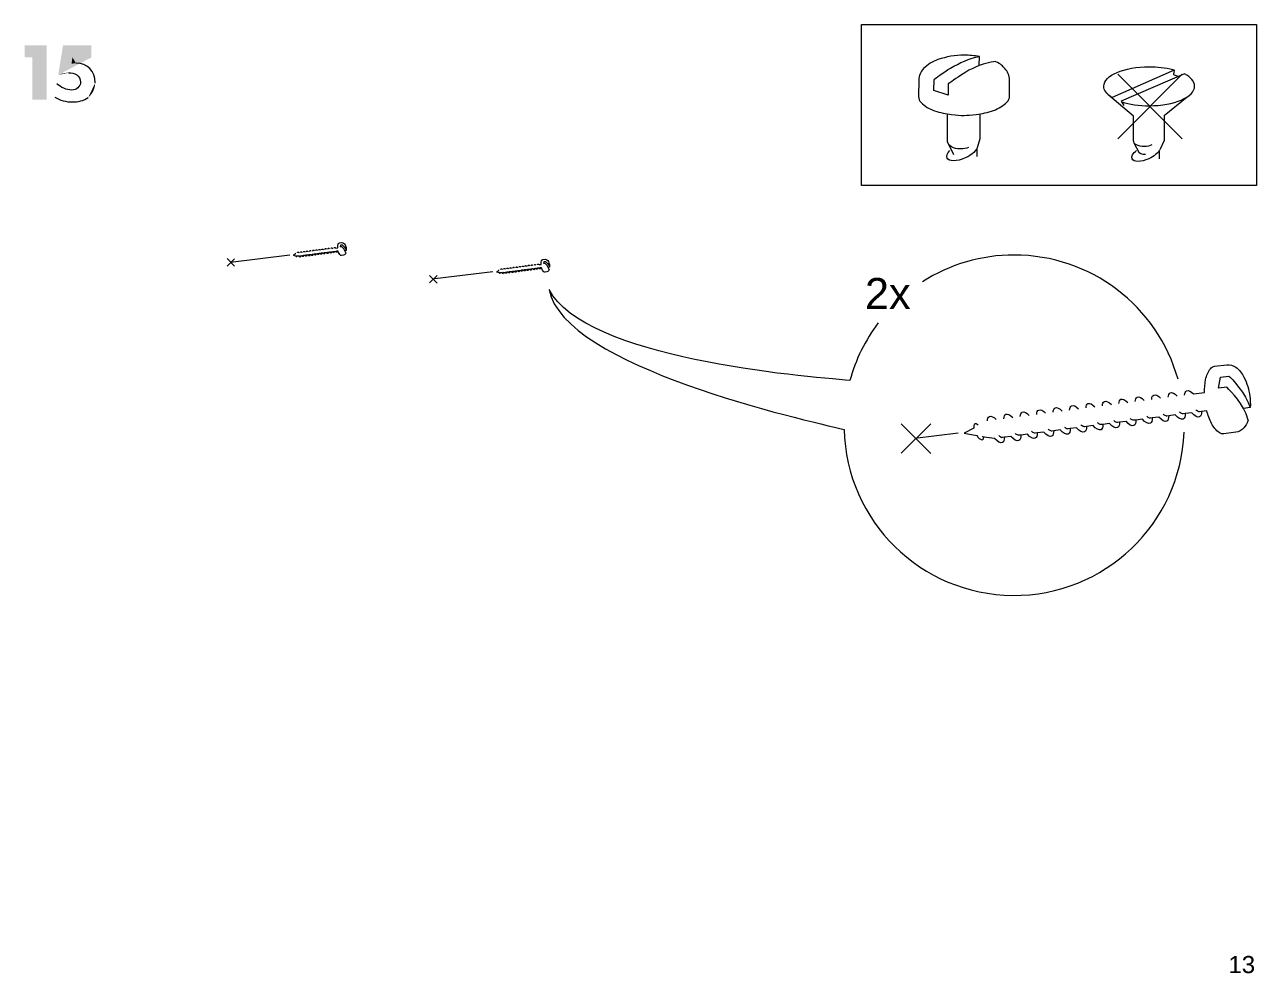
# Model space of a CAD drawing. Header units: metres. Extents: x -8.4 to 7.9, y -3.9 to 2.
# Drawn here: x 3.221 to 3.985, y -1.494 to -0.906 of the extents above; entities that cross this region are included whole.
import ezdxf

# ---------------------------------------------------------------- set-up
doc = ezdxf.new("R2010")
doc.units = ezdxf.units.M
doc.header["$MEASUREMENT"] = 0
for name, color, linetype, lineweight in [('PDF11_Geometry_Num_Penna__7', 7, 'Continuous', 18), ('PDF11_Solid Fills_Num_Penna__7', 7, 'Continuous', 18), ('PDF11_Text_Num_Penna__7', 7, 'Continuous', 18)]:
    doc.layers.add(name, color=color, linetype=linetype, lineweight=lineweight)
doc.styles.add('GENERATED_STYLE_2', font='')
doc.styles.get('GENERATED_STYLE_2').set_extended_font_data('Arial')

msp = doc.modelspace()

# ---------------------------------------------------------------- hatches: boundary and pattern name
at = {"layer": 'PDF11_Geometry_Num_Penna__7', "linetype": 'Continuous', "lineweight": 18}
for points in [[(3.22628, -0.92597), (3.22628, -0.95223), (3.23503, -0.95223), (3.23503, -0.91855), (3.22145, -0.91855), (3.22145, -0.92597)], [(3.26278, -0.92597), (3.26278, -0.91855), (3.24526, -0.91855), (3.24231, -0.93682)], [(3.24875, -0.93544, 0.10992), (3.24231, -0.93682)], [(3.2609, -0.95076, 0.225917), (3.26523, -0.94165)]]:
    msp.add_hatch(color=7, dxfattribs=at).paths.add_polyline_path(points)
at = {"layer": 'PDF11_Solid Fills_Num_Penna__7', "linetype": 'Continuous', "lineweight": 18}
msp.add_hatch(color=7, dxfattribs=at).paths.add_polyline_path([(3.25331, -0.92959), (3.25053, -0.92981), (3.25112, -0.92597)])

# ---------------------------------------------------------------- linework, layer by layer
at = {"layer": 'PDF11_Geometry_Num_Penna__7', "color": 7, "linetype": 'Continuous', "lineweight": 18, "flags": 128}
msp.add_lwpolyline([(3.98538, -1.00535), (3.74053, -1.00535), (3.74053, -0.90562), (3.98538, -0.90562)], close=True, dxfattribs=at)
for points in [[(3.81356, -0.93101), (3.81359, -0.92543, 0.044333), (3.80421, -0.92456, 0.08058), (3.78792, -0.9273, 0.117354), (3.77899, -0.93289, 0.199504), (3.77609, -0.94002), (3.77586, -0.95024, 0.196622), (3.7774, -0.95388, 0.116485), (3.78582, -0.95902, 0.04758), (3.79636, -0.9614)], [(3.9189, -0.93173, -0.063893), (3.93365, -0.93352), (3.93442, -0.93379), (3.93438, -0.93381)], [(3.82242, -0.95881, 0.116819), (3.83077, -0.95358, 0.200916), (3.83227, -0.94991), (3.83225, -0.93994, 0.199823), (3.82935, -0.93281)], [(3.41439, -1.04415), (3.41565, -1.044, -0.04698), (3.41579, -1.0425, -0.118192), (3.41634, -1.04124, -0.205557), (3.41682, -1.04097), (3.41823, -1.04081, -0.197644), (3.41927, -1.04108, -0.117211), (3.4202, -1.04222, -0.080994), (3.42088, -1.04442, -0.045797), (3.42092, -1.04573), (3.42015, -1.04583)], [(3.42019, -1.04804, -0.198725), (3.41926, -1.04857), (3.41788, -1.04875, -0.201537), (3.41735, -1.04861, -0.117983), (3.41647, -1.04755, -0.048772), (3.41592, -1.04609), (3.41532, -1.04617)], [(3.38908, -1.04808), (3.38796, -1.04866), (3.38943, -1.04894, 0.032298), (3.38956, -1.04912)], [(3.39147, -1.04928), (3.39054, -1.04916), (3.39012, -1.04909, -0.108843), (3.39004, -1.04906)], [(3.39904, -1.0483), (3.39829, -1.04839), (3.39806, -1.04842, -0.100664), (3.39797, -1.04841, -0.117405), (3.39764, -1.04821)], [(3.40093, -1.04805), (3.40017, -1.04815), (3.39995, -1.04818, -0.102364), (3.39986, -1.04817, -0.118638), (3.39953, -1.04796)], [(3.40283, -1.04781), (3.40207, -1.0479), (3.40185, -1.04793, -0.100248), (3.40176, -1.04792, -0.11902), (3.40143, -1.04772)], [(3.40661, -1.04731), (3.40586, -1.04741), (3.40564, -1.04743, -0.125), (3.40555, -1.04743, -0.114962), (3.40521, -1.04722)], [(3.54049, -1.05448), (3.54175, -1.05433, -0.046934), (3.54188, -1.05283, -0.117531), (3.54244, -1.05157, -0.198538), (3.54292, -1.0513), (3.54433, -1.05114, -0.19865), (3.54537, -1.05142, -0.11682), (3.54629, -1.05249, -0.128942), (3.54702, -1.05606), (3.54625, -1.05616)], [(3.93681, -1.12554, 0.336106), (3.83517, -1.0485, 0.143987), (3.77832, -1.06512)], [(3.51518, -1.05841), (3.51406, -1.05899), (3.51553, -1.05928, 0.02665), (3.51566, -1.05945)], [(3.51757, -1.05961), (3.51663, -1.05949), (3.51622, -1.05942, -0.108843), (3.51614, -1.05939)], [(3.51946, -1.05937), (3.5187, -1.05946), (3.51848, -1.05949, -0.101934), (3.51839, -1.05948, -0.110815), (3.51805, -1.05928)], [(3.53082, -1.05789), (3.53006, -1.05798), (3.52984, -1.05801, -0.08942), (3.52975, -1.05801, -0.113774), (3.52941, -1.0578)], [(3.54629, -1.05837, -0.19782), (3.54535, -1.0589), (3.54398, -1.05908, -0.201537), (3.54345, -1.05894, -0.117466), (3.54257, -1.05788, -0.049026), (3.54202, -1.05642), (3.54142, -1.0565)], [(3.94641, -1.13466), (3.95317, -1.13383, -0.046352), (3.95392, -1.12575, -0.116464), (3.95692, -1.11899, -0.198403), (3.95949, -1.1175), (3.9671, -1.11668, -0.199639), (3.97269, -1.11814, -0.117605), (3.97771, -1.12424, -0.080881), (3.98133, -1.13609, -0.044481), (3.98159, -1.14315), (3.97744, -1.14367)], [(3.94531, -1.14636), (3.94123, -1.14687), (3.94002, -1.14703, -0.108833), (3.93955, -1.14698, -0.118202), (3.93775, -1.14589)], [(3.97763, -1.15558, -0.200592), (3.9726, -1.15843), (3.9652, -1.15941, -0.200298), (3.96232, -1.15866, -0.117108), (3.95762, -1.15295, -0.049087), (3.95466, -1.14511), (3.9514, -1.14555), (3.95019, -1.1457, -0.114711), (3.94973, -1.14565, -0.117952), (3.94792, -1.14456)], [(3.89432, -1.153), (3.89024, -1.15351), (3.88903, -1.15366, -0.116445), (3.88857, -1.15362, -0.115846), (3.88677, -1.15253)], [(3.90453, -1.15167), (3.90046, -1.15218), (3.89925, -1.15233, -0.113357), (3.89878, -1.15229, -0.117473), (3.89698, -1.1512)], [(3.9147, -1.15035), (3.91063, -1.15086), (3.90942, -1.15101, -0.111479), (3.90895, -1.15097, -0.11604), (3.90715, -1.14988)], [(3.92492, -1.14902), (3.92084, -1.14953), (3.91964, -1.14968, -0.120236), (3.91917, -1.14963, -0.118406), (3.91737, -1.14854)], [(3.93509, -1.14769), (3.93101, -1.14821), (3.92981, -1.14835, -0.112054), (3.92934, -1.14831, -0.117402), (3.92754, -1.14722)], [(3.81008, -1.15486, 0.039985), (3.81013, -1.1558), (3.8041, -1.15891), (3.812, -1.16046, 0.032287), (3.81272, -1.16142)], [(3.82297, -1.16227), (3.81796, -1.16162), (3.81573, -1.16123, -0.11425), (3.81529, -1.16106)], [(3.84338, -1.15964), (3.8393, -1.16015), (3.83809, -1.1603, -0.116046), (3.83763, -1.16025, -0.116943), (3.83583, -1.15916)], [(3.85355, -1.15831), (3.84947, -1.15882), (3.84826, -1.15898, -0.116436), (3.8478, -1.15893, -0.117805), (3.846, -1.15784)], [(3.86376, -1.15699), (3.85969, -1.15749), (3.85848, -1.15764, -0.114735), (3.85801, -1.1576, -0.117849), (3.85621, -1.15651)], [(3.88415, -1.15433), (3.88007, -1.15484), (3.87887, -1.15499, -0.114428), (3.8784, -1.15494, -0.116232), (3.8766, -1.15385)]]:
    msp.add_lwpolyline(points, format="xyb", dxfattribs=at)
for points in [[(3.79433, -0.94237), (3.79429, -0.94936), (3.78544, -0.94657), (3.78547, -0.93959)], [(3.93437, -0.93381), (3.8959, -0.95076)], [(3.89937, -0.97636), (3.93934, -0.9364)], [(3.93934, -0.97636), (3.89937, -0.9364)], [(3.94073, -0.93613), (3.90162, -0.95311), (3.90314, -0.95582)], [(3.93442, -0.93391), (3.93394, -0.93648), (3.93655, -0.93765)], [(3.90916, -0.9778), (3.90916, -0.96241), (3.89332, -0.9489)], [(3.92823, -0.96191), (3.94248, -0.95044)], [(3.79779, -0.98634), (3.79387, -0.97836), (3.79387, -0.96157)], [(3.81234, -0.98172), (3.81402, -0.97627), (3.81402, -0.96129)], [(3.92564, -0.98304), (3.92848, -0.97726), (3.92848, -0.96191)], [(3.812, -0.98236), (3.812, -0.9873)], [(3.90937, -0.979), (3.91265, -0.98511)], [(3.92519, -0.98369), (3.92519, -0.98879)], [(3.41229, -1.04657), (3.41153, -1.04667)], [(3.41343, -1.04642), (3.4132, -1.04645)], [(3.41419, -1.04633), (3.41343, -1.04642)], [(3.41532, -1.04617), (3.4151, -1.0462)], [(3.41824, -1.04338), (3.41727, -1.04349), (3.4175, -1.04222), (3.41846, -1.0421)], [(3.34697, -1.05534), (3.35161, -1.05078)], [(3.34699, -1.05076), (3.35159, -1.05536)], [(3.38598, -1.04853), (3.34915, -1.05314)], [(3.3926, -1.04913), (3.39238, -1.04916)], [(3.39336, -1.04904), (3.3926, -1.04913)], [(3.3945, -1.04889), (3.39428, -1.04891)], [(3.39526, -1.04879), (3.3945, -1.04889)], [(3.39639, -1.04864), (3.39616, -1.04867)], [(3.39715, -1.04855), (3.39639, -1.04864)], [(3.40396, -1.04765), (3.40374, -1.04768)], [(3.40472, -1.04756), (3.40396, -1.04765)], [(3.40775, -1.04716), (3.40752, -1.04719)], [(3.4085, -1.04707), (3.40775, -1.04716)], [(3.40964, -1.04691), (3.40942, -1.04694)], [(3.4104, -1.04682), (3.40964, -1.04691)], [(3.41153, -1.04667), (3.41131, -1.0467)], [(3.54434, -1.0537), (3.54337, -1.05382), (3.5436, -1.05255), (3.54456, -1.05243)], [(3.47263, -1.06584), (3.47727, -1.06129)], [(3.47265, -1.06127), (3.47725, -1.06587)], [(3.51178, -1.05887), (3.47591, -1.06337)], [(3.5206, -1.05922), (3.52037, -1.05925)], [(3.52135, -1.05912), (3.5206, -1.05922)], [(3.52249, -1.05897), (3.52226, -1.059)], [(3.52324, -1.05888), (3.52249, -1.05897)], [(3.52438, -1.05872), (3.52416, -1.05875)], [(3.52514, -1.05863), (3.52438, -1.05872)], [(3.52627, -1.05848), (3.52605, -1.05851)], [(3.52703, -1.05838), (3.52627, -1.05848)], [(3.52817, -1.05823), (3.52795, -1.05826)], [(3.52893, -1.05814), (3.52817, -1.05823)], [(3.53195, -1.05774), (3.53173, -1.05776)], [(3.53271, -1.05764), (3.53195, -1.05774)], [(3.53384, -1.05749), (3.53362, -1.05752)], [(3.5346, -1.0574), (3.53384, -1.05749)], [(3.53574, -1.05724), (3.53552, -1.05727)], [(3.5365, -1.05715), (3.53574, -1.05724)], [(3.53763, -1.057), (3.53741, -1.05703)], [(3.53839, -1.0569), (3.53763, -1.057)], [(3.53953, -1.05675), (3.5393, -1.05678)], [(3.54028, -1.05666), (3.53953, -1.05675)], [(3.54142, -1.05651), (3.54119, -1.05653)], [(3.96713, -1.13048), (3.96192, -1.13112), (3.96314, -1.12426), (3.96834, -1.12361)], [(3.76507, -1.17145), (3.78356, -1.15328)], [(3.76515, -1.1532), (3.78348, -1.17153)], [(3.80047, -1.15901), (3.7735, -1.16239)], [(3.83316, -1.16097), (3.82909, -1.16148)], [(3.86986, -1.15617), (3.86865, -1.15632)], [(3.87393, -1.15566), (3.86986, -1.15617)], [(3.82909, -1.16148), (3.82788, -1.16163)]]:
    msp.add_lwpolyline(points, dxfattribs=at)
at = {"layer": 'PDF11_Geometry_Num_Penna__7', "color": 7, "linetype": 'Continuous', "lineweight": 18}
for centre, radius, start, end in [((3.41148, -1.04588), 0.000847, 225.41051, 252.06202), ((3.41339, -1.04562), 0.000866, 226.00453, 252.06795), ((3.41526, -1.0454), 0.000836, 225.24259, 252.22995), ((3.39258, -1.04831), 0.000896, 226.01639, 251.31007), ((3.39446, -1.04808), 0.000865, 225.83105, 252.09242), ((3.39635, -1.04784), 0.000861, 225.41883, 251.68067), ((3.40391, -1.04686), 0.000852, 225.56647, 252.13227), ((3.4077, -1.04636), 0.000868, 225.95926, 251.8878), ((3.40959, -1.04612), 0.000852, 225.56647, 252.13227), ((3.52055, -1.05843), 0.00085, 225.39519, 252.15676), ((3.52244, -1.05817), 0.000861, 225.41883, 251.68067), ((3.52433, -1.05794), 0.000845, 225.45706, 252.24168), ((3.52622, -1.05769), 0.000852, 225.56647, 252.13227), ((3.52812, -1.05744), 0.000847, 225.41051, 252.06202), ((3.53192, -1.05692), 0.000881, 226.0095, 251.68924), ((3.5338, -1.05669), 0.000868, 225.95926, 251.8878), ((3.53569, -1.05645), 0.000849, 225.72739, 252.34509), ((3.53759, -1.0562), 0.000864, 225.68715, 251.78539), ((3.53949, -1.05594), 0.000873, 225.68148, 251.64498), ((3.54136, -1.05573), 0.000836, 225.24259, 252.22995), ((3.83486, -1.15393), 0.10522, 143.02633, 164.75561), ((3.83518, -1.15406), 0.10552, 181.39809, 357.61431), ((3.82882, -1.15723), 0.00457, 225.46741, 252.07689), ((3.86957, -1.15196), 0.00453, 225.39259, 252.263)]:
    msp.add_arc(centre, radius, start, end, dxfattribs=at)
for points in [[(3.26523, -0.94165), (3.26523, -0.93468), (3.26019, -0.92905), (3.25331, -0.92959)], [(3.78547, -0.93959), (3.7874, -0.93778), (3.80165, -0.92731), (3.81359, -0.92543)], [(3.82371, -0.92838), (3.80868, -0.93064), (3.79934, -0.93911), (3.79433, -0.94237)], [(3.82935, -0.93281), (3.82796, -0.9314), (3.82707, -0.93009), (3.82371, -0.92861)], [(3.89074, -0.94383), (3.89074, -0.93714), (3.90335, -0.93173), (3.9189, -0.93173)], [(3.24875, -0.93544), (3.25223, -0.93544), (3.25612, -0.93714), (3.25612, -0.9412)], [(3.94706, -0.94383), (3.94706, -0.94093), (3.9447, -0.93827), (3.94075, -0.93619)], [(3.25076, -0.94616), (3.24727, -0.94616), (3.24397, -0.9446), (3.24138, -0.94227)], [(3.25612, -0.9412), (3.25612, -0.94415), (3.25353, -0.94616), (3.25076, -0.94616)], [(3.89532, -0.95044), (3.89243, -0.94854), (3.89074, -0.94627), (3.89074, -0.94383)], [(3.9189, -0.95592), (3.93445, -0.95592), (3.94706, -0.9505), (3.94706, -0.94383)], [(3.24008, -0.95054), (3.24334, -0.95264), (3.24723, -0.95358), (3.25107, -0.95358)], [(3.25107, -0.95358), (3.25442, -0.95358), (3.25822, -0.95291), (3.2609, -0.95076)], [(3.90203, -0.95351), (3.90673, -0.95502), (3.91257, -0.95592), (3.9189, -0.95592)], [(3.79636, -0.9614), (3.80256, -0.96219), (3.80563, -0.96192), (3.81155, -0.96137)], [(3.81155, -0.96137), (3.81529, -0.96103), (3.81885, -0.96002), (3.82242, -0.95881)], [(3.91581, -0.98125), (3.91214, -0.98125), (3.90915, -0.97963), (3.90915, -0.97762)], [(3.79354, -0.98833), (3.79299, -0.98708), (3.79373, -0.98541), (3.79537, -0.98377)], [(3.80187, -0.98274), (3.79755, -0.98274), (3.79404, -0.9808), (3.79404, -0.9784)], [(3.8068, -0.98178), (3.80545, -0.98238), (3.80374, -0.98274), (3.80187, -0.98274)], [(3.81245, -0.98116), (3.81222, -0.98341), (3.80913, -0.98637), (3.80476, -0.98832)], [(3.90829, -0.98883), (3.90766, -0.98741), (3.90884, -0.98541), (3.91112, -0.9836)], [(3.91666, -0.98623), (3.91442, -0.98635), (3.91263, -0.98566), (3.91218, -0.98432)], [(3.92052, -0.98019), (3.91932, -0.98085), (3.91765, -0.98125), (3.91581, -0.98125)], [(3.92539, -0.9834), (3.92446, -0.98526), (3.92196, -0.98735), (3.91866, -0.98881)], [(3.80476, -0.98832), (3.79958, -0.99062), (3.79456, -0.99063), (3.79354, -0.98833)], [(3.91866, -0.98881), (3.91387, -0.99094), (3.90923, -0.99095), (3.90829, -0.98883)], [(3.39254, -1.047), (3.39255, -1.04675), (3.39263, -1.04657), (3.39277, -1.0465)], [(3.39277, -1.0465), (3.39297, -1.04639), (3.39328, -1.04656), (3.39357, -1.04686)], [(3.39444, -1.04675), (3.39444, -1.0465), (3.39452, -1.04632), (3.39466, -1.04625)], [(3.39466, -1.04625), (3.39486, -1.04615), (3.39516, -1.04631), (3.39546, -1.04662)], [(3.39633, -1.04651), (3.39634, -1.04626), (3.39641, -1.04608), (3.39656, -1.046)], [(3.39656, -1.046), (3.39676, -1.0459), (3.39706, -1.04606), (3.39736, -1.04637)], [(3.39822, -1.04626), (3.39823, -1.04601), (3.3983, -1.04583), (3.39845, -1.04576)], [(3.39845, -1.04576), (3.39865, -1.04565), (3.39895, -1.04582), (3.39925, -1.04612)], [(3.40012, -1.04601), (3.40012, -1.04577), (3.4002, -1.04558), (3.40034, -1.04551)], [(3.40034, -1.04551), (3.40055, -1.04541), (3.40085, -1.04557), (3.40114, -1.04588)], [(3.40201, -1.04576), (3.40202, -1.04552), (3.40209, -1.04534), (3.40223, -1.04526)], [(3.40223, -1.04526), (3.40243, -1.04516), (3.40274, -1.04532), (3.40303, -1.04563)], [(3.4039, -1.04552), (3.40391, -1.04527), (3.40398, -1.04509), (3.40413, -1.04502)], [(3.40413, -1.04502), (3.40433, -1.04491), (3.40463, -1.04508), (3.40493, -1.04538)], [(3.40579, -1.04527), (3.4058, -1.04502), (3.40587, -1.04484), (3.40602, -1.04477)], [(3.40602, -1.04477), (3.40622, -1.04467), (3.40652, -1.04483), (3.40682, -1.04514)], [(3.40769, -1.04503), (3.40769, -1.04478), (3.40777, -1.04459), (3.40791, -1.04452)], [(3.40791, -1.04452), (3.40812, -1.04442), (3.40842, -1.04458), (3.40872, -1.04489)], [(3.40958, -1.04478), (3.40959, -1.04453), (3.40966, -1.04435), (3.4098, -1.04428)], [(3.4098, -1.04428), (3.41001, -1.04418), (3.41031, -1.04434), (3.4106, -1.04465)], [(3.41147, -1.04453), (3.41148, -1.04429), (3.41156, -1.0441), (3.4117, -1.04403)], [(3.4117, -1.04403), (3.4119, -1.04393), (3.41221, -1.04409), (3.4125, -1.0444)], [(3.41321, -1.04704), (3.41298, -1.04716), (3.41262, -1.04697), (3.41229, -1.04657)], [(3.4132, -1.04645), (3.41323, -1.04645), (3.41309, -1.04644), (3.41312, -1.04644)], [(3.41343, -1.04642), (3.41345, -1.04673), (3.41337, -1.04696), (3.41321, -1.04704)], [(3.41336, -1.04429), (3.41337, -1.04404), (3.41345, -1.04386), (3.41359, -1.04379)], [(3.41359, -1.04379), (3.41379, -1.04368), (3.41409, -1.04384), (3.41439, -1.04415)], [(3.4151, -1.0468), (3.41487, -1.04691), (3.41452, -1.04671), (3.41419, -1.04632)], [(3.4151, -1.0462), (3.41513, -1.0462), (3.41497, -1.04619), (3.41501, -1.04619)], [(3.41532, -1.04617), (3.41533, -1.04648), (3.41526, -1.04671), (3.4151, -1.0468)], [(3.4207, -1.04718), (3.42011, -1.04514), (3.41878, -1.04401), (3.41824, -1.04338)], [(3.41846, -1.0421), (3.41875, -1.04233), (3.42045, -1.04411), (3.42092, -1.04573)], [(3.38907, -1.0479), (3.38913, -1.0479), (3.38902, -1.04808), (3.38908, -1.04808)], [(3.38921, -1.04761), (3.3893, -1.04761), (3.38908, -1.04776), (3.38907, -1.0479)], [(3.3896, -1.04774), (3.38945, -1.04761), (3.38909, -1.04761), (3.38921, -1.04761)], [(3.38956, -1.04912), (3.38976, -1.04935), (3.38997, -1.04948), (3.39011, -1.04941)], [(3.39011, -1.04941), (3.39019, -1.04941), (3.39023, -1.04927), (3.39024, -1.04915)], [(3.39065, -1.04724), (3.39066, -1.047), (3.39073, -1.04681), (3.39087, -1.04674)], [(3.39087, -1.04674), (3.39108, -1.04664), (3.39138, -1.0468), (3.39167, -1.04711)], [(3.39238, -1.04975), (3.39215, -1.04987), (3.3918, -1.04967), (3.39147, -1.04928)], [(3.39238, -1.04916), (3.39241, -1.04916), (3.39226, -1.04915), (3.39229, -1.04915)], [(3.3926, -1.04913), (3.39262, -1.04944), (3.39255, -1.04967), (3.39238, -1.04975)], [(3.39428, -1.04951), (3.39405, -1.04962), (3.39369, -1.04943), (3.39336, -1.04904)], [(3.39428, -1.04891), (3.39431, -1.04891), (3.39416, -1.04891), (3.39419, -1.04891)], [(3.3945, -1.04889), (3.39452, -1.04919), (3.39444, -1.04942), (3.39428, -1.04951)], [(3.39617, -1.04926), (3.39594, -1.04938), (3.39559, -1.04918), (3.39525, -1.04878)], [(3.39616, -1.04867), (3.39619, -1.04867), (3.39605, -1.04866), (3.39608, -1.04866)], [(3.39639, -1.04864), (3.3964, -1.04895), (3.39633, -1.04918), (3.39617, -1.04926)], [(3.39807, -1.04901), (3.39783, -1.04913), (3.39748, -1.04894), (3.39715, -1.04855)], [(3.39829, -1.04839), (3.3983, -1.0487), (3.39823, -1.04893), (3.39807, -1.04901)], [(3.39995, -1.04877), (3.39972, -1.04888), (3.39937, -1.04868), (3.39904, -1.04829)], [(3.40018, -1.04815), (3.40019, -1.04846), (3.40012, -1.04869), (3.39995, -1.04877)], [(3.40185, -1.04852), (3.40162, -1.04864), (3.40126, -1.04845), (3.40093, -1.04805)], [(3.40207, -1.0479), (3.40209, -1.04821), (3.40201, -1.04844), (3.40185, -1.04852)], [(3.40374, -1.04827), (3.40351, -1.04839), (3.40316, -1.04819), (3.40283, -1.0478)], [(3.40374, -1.04768), (3.40377, -1.04768), (3.40362, -1.04767), (3.40365, -1.04767)], [(3.40396, -1.04765), (3.40398, -1.04796), (3.4039, -1.04819), (3.40374, -1.04827)], [(3.40564, -1.04803), (3.40541, -1.04814), (3.40505, -1.04795), (3.40472, -1.04756)], [(3.40586, -1.04741), (3.40587, -1.04772), (3.4058, -1.04795), (3.40564, -1.04803)], [(3.40752, -1.04778), (3.4073, -1.0479), (3.40695, -1.0477), (3.40661, -1.0473)], [(3.40752, -1.04719), (3.40755, -1.04719), (3.40741, -1.04718), (3.40743, -1.04718)], [(3.40775, -1.04716), (3.40776, -1.04747), (3.40769, -1.0477), (3.40752, -1.04778)], [(3.40942, -1.04753), (3.40919, -1.04765), (3.40884, -1.04746), (3.4085, -1.04707)], [(3.40942, -1.04694), (3.40945, -1.04694), (3.4093, -1.04693), (3.40933, -1.04693)], [(3.40964, -1.04691), (3.40966, -1.04722), (3.40959, -1.04745), (3.40942, -1.04753)], [(3.41131, -1.04729), (3.41108, -1.0474), (3.41073, -1.0472), (3.4104, -1.04681)], [(3.41131, -1.0467), (3.41134, -1.0467), (3.41119, -1.04669), (3.41122, -1.04669)], [(3.41153, -1.04667), (3.41155, -1.04698), (3.41148, -1.04721), (3.41131, -1.04729)], [(3.42067, -1.04718), (3.42053, -1.04768), (3.42036, -1.04782), (3.42019, -1.04804)], [(3.53946, -1.05461), (3.53947, -1.05437), (3.53954, -1.05419), (3.53969, -1.05412)], [(3.53969, -1.05412), (3.53989, -1.05401), (3.54019, -1.05417), (3.54049, -1.05448)], [(3.5468, -1.05751), (3.54621, -1.05548), (3.54488, -1.05434), (3.54434, -1.0537)], [(3.54456, -1.05243), (3.54485, -1.05266), (3.54655, -1.05444), (3.54702, -1.05606)], [(3.51517, -1.05824), (3.51523, -1.05824), (3.51512, -1.05841), (3.51518, -1.05841)], [(3.51531, -1.05794), (3.5154, -1.05794), (3.51518, -1.05809), (3.51517, -1.05824)], [(3.5157, -1.05807), (3.51555, -1.05794), (3.51519, -1.05794), (3.51531, -1.05794)], [(3.51566, -1.05945), (3.51586, -1.05968), (3.51607, -1.05981), (3.51621, -1.05974)], [(3.51621, -1.05974), (3.51629, -1.05974), (3.51633, -1.0596), (3.51634, -1.05947)], [(3.51675, -1.05757), (3.51676, -1.05733), (3.51683, -1.05714), (3.51697, -1.05707)], [(3.51697, -1.05707), (3.51717, -1.05697), (3.51747, -1.05713), (3.51777, -1.05744)], [(3.51848, -1.06008), (3.51825, -1.0602), (3.5179, -1.06), (3.51757, -1.05961)], [(3.5187, -1.05946), (3.51872, -1.05977), (3.51864, -1.06), (3.51848, -1.06008)], [(3.51864, -1.05733), (3.51865, -1.05708), (3.51873, -1.0569), (3.51887, -1.05683)], [(3.51887, -1.05683), (3.51907, -1.05672), (3.51937, -1.05689), (3.51967, -1.05719)], [(3.52038, -1.05984), (3.52015, -1.05995), (3.51979, -1.05976), (3.51946, -1.05937)], [(3.52037, -1.05925), (3.52041, -1.05925), (3.52026, -1.05924), (3.52029, -1.05924)], [(3.5206, -1.05922), (3.52061, -1.05953), (3.52054, -1.05975), (3.52038, -1.05984)], [(3.52054, -1.05708), (3.52054, -1.05683), (3.52062, -1.05665), (3.52076, -1.05658)], [(3.52076, -1.05658), (3.52096, -1.05648), (3.52126, -1.05664), (3.52156, -1.05695)], [(3.52226, -1.05959), (3.52203, -1.05971), (3.52169, -1.05951), (3.52135, -1.05911)], [(3.52226, -1.059), (3.52229, -1.059), (3.52214, -1.05899), (3.52217, -1.05899)], [(3.52249, -1.05897), (3.5225, -1.05928), (3.52243, -1.05951), (3.52226, -1.05959)], [(3.52243, -1.05684), (3.52243, -1.05659), (3.52251, -1.0564), (3.52265, -1.05633)], [(3.52265, -1.05633), (3.52286, -1.05623), (3.52316, -1.05639), (3.52346, -1.0567)], [(3.52416, -1.05935), (3.52393, -1.05946), (3.52357, -1.05927), (3.52324, -1.05888)], [(3.52416, -1.05875), (3.52419, -1.05875), (3.52404, -1.05874), (3.52407, -1.05874)], [(3.52438, -1.05872), (3.5244, -1.05903), (3.52433, -1.05926), (3.52416, -1.05935)], [(3.52432, -1.05659), (3.52433, -1.05634), (3.5244, -1.05616), (3.52454, -1.05609)], [(3.52454, -1.05609), (3.52475, -1.05598), (3.52505, -1.05615), (3.52534, -1.05645)], [(3.52605, -1.0591), (3.52582, -1.05921), (3.52547, -1.05901), (3.52514, -1.05862)], [(3.52605, -1.05851), (3.52608, -1.05851), (3.52593, -1.0585), (3.52596, -1.0585)], [(3.52627, -1.05848), (3.52629, -1.05879), (3.52622, -1.05902), (3.52605, -1.0591)], [(3.52621, -1.05635), (3.52622, -1.0561), (3.5263, -1.05591), (3.52644, -1.05584)], [(3.52644, -1.05584), (3.52664, -1.05574), (3.52694, -1.0559), (3.52724, -1.05621)], [(3.52795, -1.05885), (3.52772, -1.05897), (3.52736, -1.05878), (3.52703, -1.05838)], [(3.52795, -1.05826), (3.52798, -1.05826), (3.52783, -1.05825), (3.52786, -1.05825)], [(3.52817, -1.05823), (3.52819, -1.05854), (3.52811, -1.05877), (3.52795, -1.05885)], [(3.52811, -1.05609), (3.52811, -1.05585), (3.52819, -1.05567), (3.52833, -1.05559)], [(3.52833, -1.05559), (3.52853, -1.05549), (3.52883, -1.05565), (3.52913, -1.05596)], [(3.52984, -1.0586), (3.52961, -1.05872), (3.52926, -1.05852), (3.52893, -1.05813)], [(3.53006, -1.05798), (3.53008, -1.05829), (3.53, -1.05852), (3.52984, -1.0586)], [(3.53, -1.05585), (3.53, -1.0556), (3.53008, -1.05542), (3.53023, -1.05535)], [(3.53023, -1.05535), (3.53043, -1.05525), (3.53073, -1.05541), (3.53103, -1.05571)], [(3.53173, -1.05836), (3.5315, -1.05847), (3.53115, -1.05828), (3.53082, -1.05789)], [(3.53173, -1.05776), (3.53176, -1.05776), (3.53161, -1.05776), (3.53164, -1.05776)], [(3.53195, -1.05774), (3.53197, -1.05805), (3.5319, -1.05827), (3.53173, -1.05836)], [(3.53189, -1.0556), (3.5319, -1.05535), (3.53197, -1.05517), (3.53211, -1.0551)], [(3.53211, -1.0551), (3.53232, -1.055), (3.53262, -1.05516), (3.53292, -1.05547)], [(3.53362, -1.05811), (3.53339, -1.05823), (3.53304, -1.05803), (3.53271, -1.05764)], [(3.53362, -1.05752), (3.53365, -1.05752), (3.5335, -1.05751), (3.53353, -1.05751)], [(3.53384, -1.05749), (3.53386, -1.0578), (3.53379, -1.05803), (3.53362, -1.05811)], [(3.53378, -1.05536), (3.53379, -1.05511), (3.53387, -1.05493), (3.53401, -1.05485)], [(3.53401, -1.05485), (3.53421, -1.05475), (3.53452, -1.05491), (3.53481, -1.05522)], [(3.53552, -1.05786), (3.53529, -1.05798), (3.53493, -1.05779), (3.5346, -1.0574)], [(3.53552, -1.05727), (3.53555, -1.05727), (3.5354, -1.05726), (3.53543, -1.05726)], [(3.53574, -1.05724), (3.53576, -1.05755), (3.53568, -1.05778), (3.53552, -1.05786)], [(3.53568, -1.05511), (3.53569, -1.05486), (3.53576, -1.05468), (3.5359, -1.05461)], [(3.5359, -1.05461), (3.53611, -1.05451), (3.5364, -1.05467), (3.5367, -1.05498)], [(3.53741, -1.05762), (3.53718, -1.05773), (3.53683, -1.05753), (3.5365, -1.05714)], [(3.53741, -1.05703), (3.53744, -1.05703), (3.53729, -1.05702), (3.53732, -1.05702)], [(3.53763, -1.057), (3.53765, -1.05731), (3.53757, -1.05754), (3.53741, -1.05762)], [(3.53757, -1.05486), (3.53758, -1.05462), (3.53765, -1.05443), (3.5378, -1.05436)], [(3.5378, -1.05436), (3.538, -1.05426), (3.5383, -1.05442), (3.5386, -1.05473)], [(3.53931, -1.05737), (3.53907, -1.05749), (3.53872, -1.0573), (3.53839, -1.0569)], [(3.5393, -1.05678), (3.53933, -1.05678), (3.53919, -1.05677), (3.53922, -1.05677)], [(3.53953, -1.05675), (3.53954, -1.05706), (3.53947, -1.05729), (3.53931, -1.05737)], [(3.54119, -1.05713), (3.54096, -1.05724), (3.54061, -1.05704), (3.54028, -1.05665)], [(3.54119, -1.05653), (3.54122, -1.05653), (3.54107, -1.05652), (3.5411, -1.05652)], [(3.54142, -1.0565), (3.54143, -1.05681), (3.54136, -1.05704), (3.54119, -1.05713)], [(3.54676, -1.05751), (3.54662, -1.05801), (3.54646, -1.05815), (3.54629, -1.05837)], [(3.73335, -1.12627), (3.70378, -1.12392), (3.5685, -1.11268), (3.54669, -1.06988)], [(3.54669, -1.06988), (3.55543, -1.11799), (3.70593, -1.151), (3.72969, -1.15663)], [(3.98038, -1.15096), (3.97724, -1.14), (3.97004, -1.13388), (3.96713, -1.13048)], [(3.96834, -1.12361), (3.96987, -1.12487), (3.97904, -1.13445), (3.98159, -1.14315)], [(3.90011, -1.14068), (3.90015, -1.13935), (3.90055, -1.13838), (3.90132, -1.13799)], [(3.90132, -1.13799), (3.90241, -1.13744), (3.90404, -1.1383), (3.90563, -1.13997)], [(3.91031, -1.13938), (3.91035, -1.13804), (3.91076, -1.13705), (3.91153, -1.13666)], [(3.91153, -1.13666), (3.91263, -1.13611), (3.91425, -1.13697), (3.91585, -1.13864)], [(3.9205, -1.13802), (3.92054, -1.13669), (3.92094, -1.13572), (3.9217, -1.13534)], [(3.9217, -1.13534), (3.9228, -1.13478), (3.92442, -1.13565), (3.92602, -1.13731)], [(3.93069, -1.13672), (3.93073, -1.13538), (3.93115, -1.13439), (3.93192, -1.13401)], [(3.93192, -1.13401), (3.93302, -1.13346), (3.93464, -1.13432), (3.93624, -1.13598)], [(3.94088, -1.13537), (3.94092, -1.13404), (3.94132, -1.13307), (3.94209, -1.13268)], [(3.94209, -1.13268), (3.94318, -1.13213), (3.94481, -1.13299), (3.94641, -1.13466)], [(3.84016, -1.14596), (3.84126, -1.1454), (3.84288, -1.14627), (3.84448, -1.14793)], [(3.84915, -1.14734), (3.84919, -1.146), (3.8496, -1.14501), (3.85038, -1.14463)], [(3.85038, -1.14463), (3.85147, -1.14408), (3.85309, -1.14494), (3.85469, -1.1466)], [(3.85934, -1.14599), (3.85939, -1.14466), (3.85978, -1.14369), (3.86055, -1.1433)], [(3.86055, -1.1433), (3.86164, -1.14275), (3.86326, -1.14361), (3.86486, -1.14528)], [(3.86954, -1.14469), (3.86957, -1.14335), (3.86999, -1.14236), (3.87076, -1.14197)], [(3.87076, -1.14197), (3.87186, -1.14142), (3.87348, -1.14228), (3.87508, -1.14395)], [(3.87973, -1.14333), (3.87977, -1.142), (3.88016, -1.14103), (3.88093, -1.14065)], [(3.88093, -1.14065), (3.88203, -1.1401), (3.88365, -1.14096), (3.88525, -1.14262)], [(3.88992, -1.14203), (3.88996, -1.14069), (3.89037, -1.1397), (3.89115, -1.13932)], [(3.89115, -1.13932), (3.89224, -1.13877), (3.89387, -1.13963), (3.89547, -1.14129)], [(3.9514, -1.14555), (3.95148, -1.14721), (3.95109, -1.14845), (3.95021, -1.14889)], [(3.8108, -1.15326), (3.81034, -1.15349), (3.81011, -1.15407), (3.81008, -1.15486)], [(3.8129, -1.15398), (3.81211, -1.1533), (3.81135, -1.15298), (3.8108, -1.15326)], [(3.81858, -1.1513), (3.81861, -1.14997), (3.81901, -1.149), (3.81977, -1.14861)], [(3.81977, -1.14861), (3.82087, -1.14806), (3.82249, -1.14892), (3.82409, -1.15059)], [(3.82877, -1.15), (3.8288, -1.14866), (3.82922, -1.14767), (3.82999, -1.14728)], [(3.82999, -1.14728), (3.83109, -1.14673), (3.83271, -1.14759), (3.83431, -1.14926)], [(3.83896, -1.14864), (3.839, -1.14731), (3.83939, -1.14634), (3.84016, -1.14596)], [(3.89024, -1.15351), (3.89033, -1.15518), (3.88994, -1.15641), (3.88905, -1.15686)], [(3.89926, -1.15553), (3.89803, -1.15615), (3.89611, -1.15512), (3.89432, -1.153)], [(3.90046, -1.15218), (3.90054, -1.15385), (3.90015, -1.15508), (3.89926, -1.15553)], [(3.90944, -1.1542), (3.9082, -1.15482), (3.90632, -1.15375), (3.90453, -1.15163)], [(3.91063, -1.15086), (3.91071, -1.15252), (3.91032, -1.15376), (3.90944, -1.1542)], [(3.91965, -1.15287), (3.91842, -1.15349), (3.91649, -1.15246), (3.9147, -1.15035)], [(3.92084, -1.14953), (3.92093, -1.15119), (3.92054, -1.15243), (3.91965, -1.15287)], [(3.92982, -1.15155), (3.92859, -1.15216), (3.9267, -1.15109), (3.92492, -1.14898)], [(3.93101, -1.1482), (3.9311, -1.14987), (3.93071, -1.1511), (3.92982, -1.15155)], [(3.94004, -1.15022), (3.9388, -1.15084), (3.93688, -1.14981), (3.93509, -1.14769)], [(3.94123, -1.14687), (3.94131, -1.14854), (3.94092, -1.14977), (3.94004, -1.15022)], [(3.95021, -1.14889), (3.94897, -1.14951), (3.94708, -1.14843), (3.9453, -1.14632)], [(3.9802, -1.15099), (3.97943, -1.15363), (3.97855, -1.15442), (3.97763, -1.15558)], [(3.83811, -1.16349), (3.83687, -1.16411), (3.83495, -1.16308), (3.83316, -1.16097)], [(3.8393, -1.16015), (3.83939, -1.16181), (3.839, -1.16305), (3.83811, -1.16349)], [(3.84828, -1.16217), (3.84704, -1.16279), (3.84516, -1.16171), (3.84337, -1.1596)], [(3.84947, -1.15882), (3.84956, -1.16049), (3.84916, -1.16172), (3.84828, -1.16217)], [(3.85849, -1.16084), (3.85726, -1.16145), (3.85533, -1.16043), (3.85355, -1.15831)], [(3.85969, -1.15749), (3.85977, -1.15916), (3.85938, -1.16039), (3.85849, -1.16084)], [(3.86867, -1.15951), (3.86743, -1.16013), (3.86555, -1.15906), (3.86376, -1.15694)], [(3.86865, -1.15632), (3.86849, -1.15634), (3.86833, -1.15633), (3.86818, -1.15627)], [(3.86986, -1.15617), (3.86994, -1.15783), (3.86955, -1.15907), (3.86867, -1.15951)], [(3.87888, -1.15818), (3.87765, -1.1588), (3.87572, -1.15777), (3.87393, -1.15566)], [(3.88007, -1.15484), (3.88016, -1.1565), (3.87977, -1.15774), (3.87888, -1.15818)], [(3.88905, -1.15686), (3.88781, -1.15748), (3.88593, -1.1564), (3.88414, -1.15429)], [(3.81272, -1.16142), (3.8138, -1.16266), (3.81492, -1.16332), (3.81565, -1.16295)], [(3.81565, -1.16295), (3.81607, -1.16274), (3.81631, -1.16224), (3.81636, -1.16154)], [(3.8279, -1.16482), (3.82666, -1.16544), (3.82477, -1.16437), (3.82299, -1.16225)], [(3.82788, -1.16163), (3.82773, -1.16165), (3.82756, -1.16163), (3.82741, -1.16158)], [(3.82909, -1.16148), (3.82917, -1.16314), (3.82878, -1.16438), (3.8279, -1.16482)]]:
    msp.add_open_spline(points, degree=3, dxfattribs=at)

# ---------------------------------------------------------------- texts
at = {"layer": 'PDF11_Text_Num_Penna__7', "color": 7, "linetype": 'Continuous', "lineweight": 18, "attachment_point": 7, "style": 'GENERATED_STYLE_2'}
for s, insert, char_height in [('\\A1;{\\pql;\\fArial|b0|i0|c0|p34;2x}', (3.74262, -1.08193), 0.0191887), ('\\A1;{\\pql;\\fArial|b0|i0|c0|p34;13}', (3.96806, -1.494), 0.0106604)]:
    msp.add_mtext(s, dxfattribs=dict(at, insert=insert, char_height=char_height))

doc.saveas('drawing.dxf')
